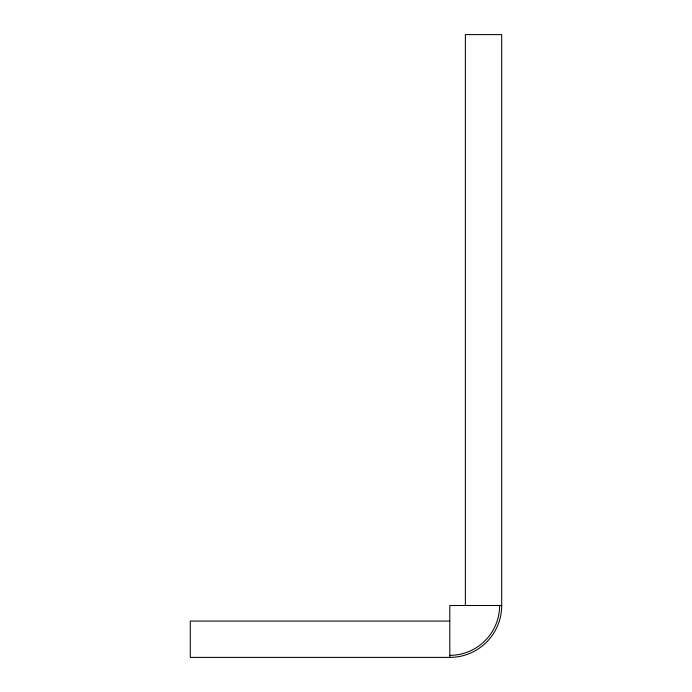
<?xml version="1.0" encoding="UTF-8"?>
<svg xmlns="http://www.w3.org/2000/svg" width="692" height="692" viewBox="0 0 692 692"><rect width="100%" height="100%" fill="white"/><g stroke="black" fill="none" stroke-linecap="round" stroke-linejoin="round"><path stroke-width="1.04" d="M465.37 605.5L465.37 34.6L501.7 34.6L501.7 605.5L449.8 605.5L449.8 657.4L190.3 657.4L190.3 621.07L449.8 621.07M499.624 605.5A49.824 49.824 0 0 1 449.8 655.324M501.7 605.5A51.9 51.9 0 0 1 449.8 657.4"/></g></svg>
